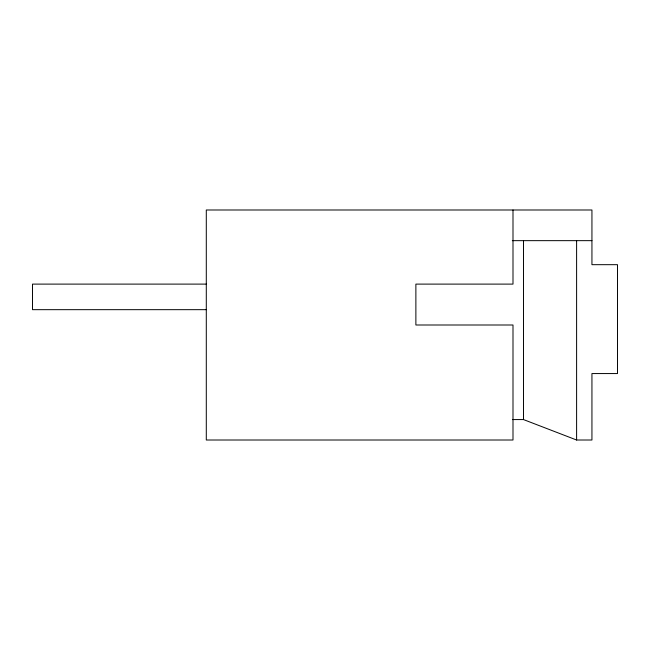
<?xml version="1.0" encoding="UTF-8"?>
<svg xmlns="http://www.w3.org/2000/svg" width="650" height="650" viewBox="0 0 650 650"><rect width="100%" height="100%" fill="white"/><g stroke="black" fill="none" stroke-linecap="round" stroke-linejoin="round"><path stroke-width="0.97" d="M512.314 240.654L591.939 240.654M206.294 284.107L32.5 284.107L32.5 309.668L206.294 309.668M512.395 419.567L523.486 419.567L576.607 440.009L591.939 440.009L591.939 373.563L617.5 373.563L617.5 264.68L591.939 264.68L591.939 209.991L206.294 209.991L206.294 440.009L512.996 440.009L512.996 325L415.878 325L415.878 284.107L512.996 284.107L512.996 209.991M576.607 240.654L576.607 440.009M523.486 240.654L523.486 419.567"/></g></svg>
